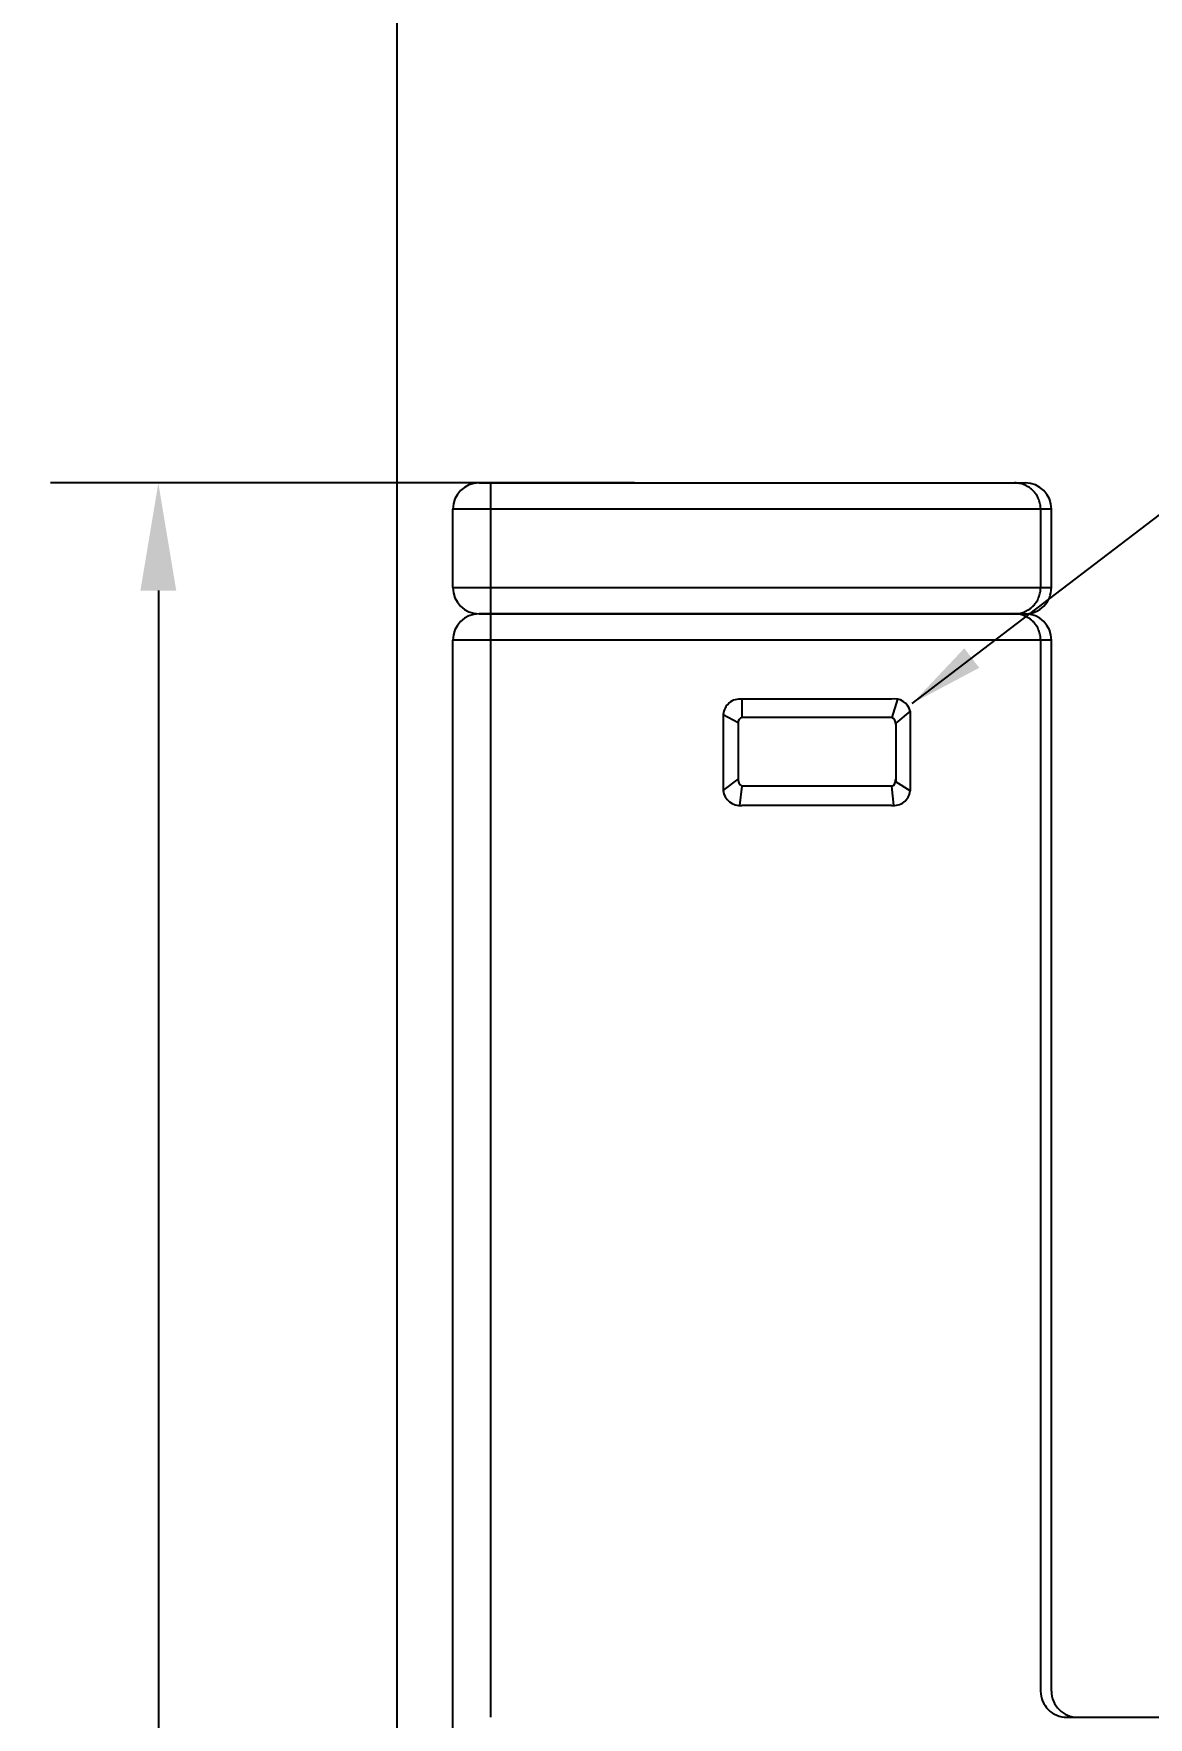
# Model space of a CAD drawing. Extents: x 63834 to 66260, y 58119 to 61549.
# Drawn here: x 64328.7 to 64626.7, y 59471.9 to 59922 of the extents above; entities that cross this region are included whole.
import ezdxf

# ---------------------------------------------------------------- set-up
doc = ezdxf.new("R2010")
doc.units = 0
doc.header["$MEASUREMENT"] = 0
doc.layers.get('0').update_dxf_attribs({"linetype": 'CONTINUOUS'})
doc.layers.get('Defpoints').update_dxf_attribs({"linetype": 'CONTINUOUS'})
for name, color, linetype in [('1', 7, 'CONTINUOUS'), ('Dim', 4, 'CONTINUOUS'), ('FAUCET', 4, 'CONTINUOUS')]:
    doc.layers.add(name, color=color, linetype=linetype)
doc.styles.add('h', font='', dxfattribs={"height": 30})
doc.styles.get("Standard").update_dxf_attribs({"font": 'txt.shx', "bigfont": 'ghs.shx'})
doc.styles.get('h').set_extended_font_data('Haansoft Batang')
doc.dimstyles.new('SERIM', dxfattribs={"dimscale": 10, "dimtxt": 3, "dimasz": 2, "dimexe": 1, "dimexo": 1.5, "dimgap": 1, "dimtad": 1, "dimtoh": 1, "dimdec": 0, "dimdsep": 46, "dimtxsty": 'h', "dimcen": -0.3, "dimclrt": 2, "dimadec": 0, "dimazin": 0, "dimtfac": 1, "dimtdec": 0, "dimtmove": 1, "dimatfit": 3, "dimfxl": 0, "dimtolj": 1, "dimtzin": 0, "dimarcsym": 0})
doc.dimstyles.get("Standard").update_dxf_attribs({"dimtxt": 0.18, "dimasz": 0.18, "dimexe": 0.18, "dimexo": 0.0625, "dimgap": 0.09, "dimtad": 0, "dimtih": 1, "dimtoh": 1, "dimdec": 4, "dimzin": 0, "dimdsep": 46, "dimtxsty": 'Standard', "dimcen": 0.09, "dimadec": 0, "dimazin": 0, "dimtfac": 1, "dimtdec": 4, "dimtofl": 0, "dimtmove": 0, "dimatfit": 0, "dimfxl": 0, "dimtolj": 1, "dimtzin": 0, "dimarcsym": 0})

# ---------------------------------------------------------------- blocks, each defined once
blk = doc.blocks.new('*D10')
at = {"layer": 'Defpoints', "color": 0}
for p in [(64362.07, 59801.9), (64499.41, 59801.9), (64486.07, 59076.9)]:
    blk.add_point(p, dxfattribs=at)
at = {"layer": 'Dim', "color": 0, "lineweight": -2}
for p, q in [((64489.41, 59801.9), (64333.27, 59801.9)), ((64362.07, 59773.1), (64362.07, 59463.4)), ((64362.07, 59105.7), (64362.07, 59415.4)), ((64476.07, 59076.9), (64333.27, 59076.9))]:
    blk.add_line(p, q, dxfattribs=at)
at = {"layer": 'Dim', "color": 0}
for points in [[(64357.27, 59773.1), (64366.87, 59773.1), (64362.07, 59801.9)], [(64357.27, 59105.7), (64366.87, 59105.7), (64362.07, 59076.9)]]:
    blk.add_solid(points, dxfattribs=at)
at = {"layer": 'Dim', "color": 0, "insert": (64362.07, 59439.4), "char_height": 28.8, "attachment_point": 5}
blk.add_mtext('\\A1;725', dxfattribs=at)

msp = doc.modelspace()

# ---------------------------------------------------------------- linework, layer by layer
for p, q in [((64518.08, 59744.09), (64518.08, 59739.22)), ((64559.69, 59744.1), (64558.19, 59739.22)), ((64513.08, 59740), (64517.06, 59737.83)), ((64563.08, 59740.89), (64559.19, 59737.69)), ((64513.08, 59719.63), (64517.04, 59722.74)), ((64517.56, 59715.67), (64518.19, 59720.83)), ((64558.7, 59715.66), (64558.19, 59720.83)), ((64563.08, 59719.54), (64559.19, 59722.03))]:
    msp.add_line(p, q)
for centre, radius, start, end in [((64518.48, 59737.82), 1.43, 101.7858, 186.2046), ((64557.26, 59737.52), 1.94, 354.9548, 61.2904), ((64519.19, 59722.74), 2.16, 172.0736, 242.2832), ((64557.63, 59722.31), 1.58, 290.6327, 10.2856)]:
    msp.add_arc(centre, radius, start, end)
at = {"layer": '1', "color": 7}
for p, q in [((64450.83, 59801.9), (64450.83, 59794.9)), ((64462.34, 59801.91), (64462.34, 59801.9)), ((64463.34, 59801.91), (64462.34, 59801.91)), ((64462.34, 59801.9), (64463.35, 59801.9)), ((64463.63, 59801.91), (64463.34, 59801.91)), ((64463.34, 59801.91), (64463.35, 59801.9)), ((64463.35, 59801.9), (64463.62, 59801.9)), ((64463.74, 59801.91), (64463.74, 59801.9)), ((64470.16, 59801.91), (64465.16, 59801.91)), ((64465.16, 59801.91), (64465.16, 59801.9)), ((64465.16, 59801.9), (64470.16, 59801.9)), ((64470.16, 59801.91), (64470.16, 59801.9)), ((64471.64, 59801.91), (64471.64, 59801.9)), ((64471.71, 59801.91), (64471.71, 59801.9)), ((64471.81, 59801.9), (64473.31, 59801.9)), ((64473.31, 59801.91), (64471.83, 59801.91)), ((64473.31, 59801.91), (64473.31, 59801.9)), ((64475.35, 59801.91), (64473.31, 59801.91)), ((64473.31, 59801.9), (64475.35, 59801.9)), ((64475.35, 59801.91), (64475.35, 59801.9)), ((64475.36, 59801.91), (64475.37, 59801.9)), ((64475.36, 59801.91), (64475.36, 59801.9)), ((64475.52, 59801.91), (64475.52, 59801.9)), ((64475.52, 59801.91), (64475.52, 59801.9)), ((64450.83, 59773.9), (64450.83, 59766.9)), ((64447.83, 59766.9), (64450.83, 59766.9)), ((64450.83, 59766.9), (64447.83, 59766.9)), ((64450.83, 59766.9), (64450.83, 59759.9)), ((64593.83, 59766.9), (64590.96, 59766.9)), ((64450.83, 59759.9), (64440.83, 59759.9)), ((64600.83, 59759.9), (64597.95, 59759.9))]:
    msp.add_line(p, q, dxfattribs=at)
for centre, start, end in [((64447.83, 59794.9), 90, 180), ((64593.83, 59794.9), 0.0236, 90), ((64447.83, 59773.9), 180, 270), ((64593.83, 59773.9), 270, 0.0233), ((64447.83, 59759.9), 90, 180), ((64593.83, 59759.9), 0.0233, 90), ((64604.95, 59478.9), 179.9754, 270), ((64607.83, 59478.9), 179.9754, 270)]:
    msp.add_arc(centre, 7, start, end, dxfattribs=at)
for points, knots in [([(64447.83, 59801.9), (64447.83, 59801.9), (64447.89, 59801.9), (64448.11, 59801.9), (64448.28, 59801.9), (64448.7, 59801.9), (64448.96, 59801.9), (64449.53, 59801.9), (64449.85, 59801.9), (64450.18, 59801.9), (64450.39, 59801.9), (64450.61, 59801.9), (64450.83, 59801.9)], [0, 0, 0, 0, 0.214941, 0.214941, 0.429881, 0.429881, 0.644822, 0.644822, 0.859762, 0.859762, 0.859762, 1, 1, 1, 1]), ([(64450.83, 59801.9), (64455.5, 59801.9), (64460.17, 59801.9), (64483.5, 59801.9), (64502.17, 59801.9), (64529.89, 59801.9), (64538.94, 59801.9), (64547.99, 59801.9)], [0, 0, 0, 0, 0.144103, 0.144103, 0.720515, 0.720515, 1, 1, 1, 1]), ([(64465.16, 59801.91), (64465.1, 59801.91), (64465.04, 59801.91), (64464.75, 59801.91), (64464.51, 59801.91), (64464.18, 59801.91), (64464.09, 59801.91), (64463.93, 59801.91), (64463.86, 59801.91), (64463.78, 59801.91), (64463.76, 59801.91), (64463.74, 59801.91)], [0, 0, 0, 0, 0.115192, 0.115192, 0.579752, 0.579752, 0.774347, 0.774347, 0.935767, 0.935767, 1, 1, 1, 1]), ([(64463.74, 59801.9), (64463.79, 59801.9), (64463.84, 59801.9), (64463.99, 59801.9), (64464.09, 59801.9), (64464.43, 59801.9), (64464.68, 59801.9), (64464.97, 59801.9), (64465.01, 59801.9), (64465.09, 59801.9), (64465.12, 59801.9), (64465.16, 59801.9)], [0, 0, 0, 0, 0.158134, 0.158134, 0.360344, 0.360344, 0.849943, 0.849943, 0.924965, 0.924965, 1, 1, 1, 1]), ([(64471.64, 59801.91), (64471.55, 59801.91), (64471.45, 59801.91), (64471.22, 59801.91), (64471.09, 59801.91), (64470.83, 59801.91), (64470.69, 59801.91), (64470.5, 59801.91), (64470.43, 59801.91), (64470.33, 59801.91), (64470.29, 59801.91), (64470.23, 59801.91), (64470.19, 59801.91), (64470.16, 59801.91)], [0, 0, 0, 0, 0.252096, 0.252096, 0.504251, 0.504251, 0.750353, 0.750353, 0.875135, 0.875135, 0.937565, 0.937565, 1, 1, 1, 1]), ([(64470.16, 59801.9), (64470.21, 59801.9), (64470.26, 59801.9), (64470.53, 59801.9), (64470.74, 59801.9), (64471.08, 59801.9), (64471.21, 59801.9), (64471.45, 59801.9), (64471.55, 59801.9), (64471.64, 59801.9)], [0, 0, 0, 0, 0.096877, 0.096877, 0.486487, 0.486487, 0.741217, 0.741217, 1, 1, 1, 1]), ([(64547.99, 59801.9), (64550.76, 59801.9), (64553.48, 59801.9), (64558.85, 59801.9), (64561.51, 59801.9), (64566.62, 59801.9), (64569.04, 59801.9), (64573.64, 59801.9), (64575.83, 59801.9), (64579.77, 59801.9), (64581.55, 59801.9), (64584.72, 59801.9), (64586.1, 59801.9), (64589.45, 59801.9), (64590.75, 59801.9), (64590.96, 59801.9)], [0, 0, 0, 0, 0.125, 0.125, 0.25, 0.25, 0.375, 0.375, 0.5, 0.5, 0.625, 0.625, 0.75, 0.75, 1, 1, 1, 1]), ([(64450.83, 59794.9), (64448.19, 59794.9), (64445.6, 59794.9), (64441.92, 59794.9), (64440.83, 59794.9), (64440.83, 59794.9)], [0, 0, 0, 0, 0.5, 0.5, 1, 1, 1, 1]), ([(64547.99, 59794.9), (64543.32, 59794.9), (64538.65, 59794.9), (64524.65, 59794.9), (64515.32, 59794.9), (64487.6, 59794.9), (64469.22, 59794.9), (64450.83, 59794.9)], [0, 0, 0, 0, 0.144103, 0.144103, 0.432309, 0.432309, 1, 1, 1, 1]), ([(64597.95, 59794.9), (64597.71, 59794.9), (64596.2, 59794.9), (64592.3, 59794.9), (64590.7, 59794.9), (64587.02, 59794.9), (64584.95, 59794.9), (64580.36, 59794.9), (64577.81, 59794.9), (64572.47, 59794.9), (64569.65, 59794.9), (64563.71, 59794.9), (64560.61, 59794.9), (64554.38, 59794.9), (64551.21, 59794.9), (64547.99, 59794.9)], [0, 0, 0, 0, 0.25, 0.25, 0.375, 0.375, 0.5, 0.5, 0.625, 0.625, 0.75, 0.75, 0.875, 0.875, 1, 1, 1, 1]), ([(64600.83, 59773.9), (64600.83, 59774.81), (64600.83, 59776.48), (64600.83, 59778.79), (64600.83, 59780.68), (64600.83, 59782.19), (64600.83, 59783.71), (64600.83, 59785.58), (64600.83, 59788.15), (64600.83, 59791.33), (64600.83, 59793.65), (64600.83, 59794.9)], [0, 0, 0, 0, 0.129786, 0.239701, 0.329745, 0.399916, 0.455194, 0.546129, 0.668242, 0.821532, 1, 1, 1, 1]), ([(64440.83, 59773.9), (64440.83, 59773.9), (64441.92, 59773.9), (64445.6, 59773.9), (64448.19, 59773.9), (64450.83, 59773.9)], [0, 0, 0, 0, 0.5, 0.5, 1, 1, 1, 1]), ([(64450.83, 59773.9), (64455.5, 59773.9), (64460.17, 59773.9), (64483.5, 59773.9), (64502.17, 59773.9), (64529.89, 59773.9), (64538.94, 59773.9), (64547.99, 59773.9)], [0, 0, 0, 0, 0.144103, 0.144103, 0.720515, 0.720515, 1, 1, 1, 1]), ([(64547.99, 59773.9), (64551.21, 59773.9), (64554.38, 59773.9), (64560.61, 59773.9), (64563.71, 59773.9), (64569.65, 59773.9), (64572.47, 59773.9), (64577.81, 59773.9), (64580.36, 59773.9), (64584.95, 59773.9), (64587.02, 59773.9), (64590.7, 59773.9), (64592.3, 59773.9), (64596.2, 59773.9), (64597.71, 59773.9), (64597.95, 59773.9)], [0, 0, 0, 0, 0.125, 0.125, 0.25, 0.25, 0.375, 0.375, 0.5, 0.5, 0.625, 0.625, 0.75, 0.75, 1, 1, 1, 1]), ([(64450.83, 59766.9), (64455.5, 59766.9), (64460.17, 59766.9), (64483.5, 59766.9), (64502.17, 59766.9), (64529.89, 59766.9), (64538.94, 59766.9), (64547.99, 59766.9)], [0, 0, 0, 0, 0.144103, 0.144103, 0.720515, 0.720515, 1, 1, 1, 1]), ([(64547.99, 59766.9), (64531.8, 59766.9), (64515.6, 59766.9), (64483.22, 59766.9), (64467.03, 59766.9), (64450.83, 59766.9)], [0, 0, 0, 0, 0.5, 0.5, 1, 1, 1, 1]), ([(64547.99, 59766.9), (64553.53, 59766.9), (64559.03, 59766.9), (64566.63, 59766.9), (64569.1, 59766.9), (64573.71, 59766.9), (64575.85, 59766.9), (64579.79, 59766.9), (64581.61, 59766.9), (64584.75, 59766.9), (64586.11, 59766.9), (64588.36, 59766.9), (64589.24, 59766.9), (64590.48, 59766.9), (64590.85, 59766.9), (64590.96, 59766.9)], [0, 0, 0, 0, 0.25, 0.25, 0.375, 0.375, 0.5, 0.5, 0.625, 0.625, 0.75, 0.75, 0.875, 0.875, 1, 1, 1, 1]), ([(64590.96, 59766.9), (64590.75, 59766.9), (64589.45, 59766.9), (64586.1, 59766.9), (64584.72, 59766.9), (64581.55, 59766.9), (64579.77, 59766.9), (64575.83, 59766.9), (64573.64, 59766.9), (64569.04, 59766.9), (64566.62, 59766.9), (64561.51, 59766.9), (64558.85, 59766.9), (64553.48, 59766.9), (64550.76, 59766.9), (64547.99, 59766.9)], [0, 0, 0, 0, 0.25, 0.25, 0.375, 0.375, 0.5, 0.5, 0.625, 0.625, 0.75, 0.75, 0.875, 0.875, 1, 1, 1, 1]), ([(64440.83, 59471.9), (64440.83, 59478.56), (64440.83, 59485.23), (64440.83, 59518.56), (64440.83, 59545.23), (64440.83, 59634.56), (64440.83, 59697.23), (64440.83, 59759.9)], [0, 0, 0, 0, 0.069444, 0.069444, 0.347222, 0.347222, 1, 1, 1, 1]), ([(64547.99, 59759.9), (64543.32, 59759.9), (64538.65, 59759.9), (64524.65, 59759.9), (64515.32, 59759.9), (64487.6, 59759.9), (64469.22, 59759.9), (64450.83, 59759.9)], [0, 0, 0, 0, 0.144103, 0.144103, 0.432309, 0.432309, 1, 1, 1, 1]), ([(64597.95, 59759.9), (64597.83, 59759.9), (64597.4, 59759.9), (64595.96, 59759.9), (64594.93, 59759.9), (64592.31, 59759.9), (64590.74, 59759.9), (64587.08, 59759.9), (64584.97, 59759.9), (64580.38, 59759.9), (64577.9, 59759.9), (64572.54, 59759.9), (64569.66, 59759.9), (64560.83, 59759.9), (64554.43, 59759.9), (64547.99, 59759.9)], [0, 0, 0, 0, 0.125, 0.125, 0.25, 0.25, 0.375, 0.375, 0.5, 0.5, 0.625, 0.625, 0.75, 0.75, 1, 1, 1, 1]), ([(64597.95, 59759.9), (64597.95, 59718.9), (64597.95, 59677.9), (64597.95, 59584.23), (64597.95, 59531.57), (64597.95, 59478.9)], [0, 0, 0, 0, 0.437721, 0.437721, 1, 1, 1, 1]), ([(64600.83, 59478.9), (64600.83, 59483.96), (64600.83, 59493.77), (64600.83, 59508.05), (64600.83, 59521.44), (64600.83, 59533.94), (64600.83, 59545.56), (64600.83, 59556.28), (64600.83, 59565.51), (64600.83, 59573.34), (64600.83, 59579.9), (64600.83, 59585.91), (64600.83, 59591.38), (64600.83, 59596.35), (64600.83, 59601.18), (64600.83, 59606.77), (64600.83, 59613.52), (64600.83, 59621.6), (64600.83, 59630.56), (64600.83, 59640.42), (64600.83, 59651.16), (64600.83, 59662.8), (64600.83, 59674.95), (64600.83, 59687.56), (64600.83, 59700.58), (64600.83, 59714.34), (64600.83, 59728.86), (64600.83, 59744.13), (64600.83, 59754.56), (64600.83, 59759.9)], [0, 0, 0, 0, 0.053975, 0.10479, 0.152444, 0.196938, 0.238272, 0.276444, 0.311457, 0.336749, 0.360091, 0.381481, 0.40092, 0.418408, 0.434628, 0.452479, 0.478033, 0.50676, 0.538661, 0.573736, 0.611983, 0.653405, 0.698, 0.741667, 0.788, 0.837, 0.888667, 0.943, 1, 1, 1, 1]), ([(64440.83, 59374.65), (64440.83, 59396.32), (64440.83, 59402.98), (64440.83, 59430.4), (64440.83, 59451.15), (64440.83, 59471.9)], [0, 0, 0, 0, 0.243167, 0.243167, 1, 1, 1, 1]), ([(64604.95, 59471.9), (64611.76, 59471.9), (64618.56, 59471.9), (64638.69, 59471.9), (64652.02, 59471.9), (64691.98, 59471.9), (64718.62, 59471.9), (64798.5, 59471.9), (64851.69, 59471.9), (64917.87, 59471.9), (64931.1, 59471.9), (64957.17, 59471.9), (64970.03, 59471.9), (64995.41, 59471.9), (65007.93, 59471.9), (65026.44, 59471.9), (65032.52, 59471.9), (65044.51, 59471.9), (65050.43, 59471.9), (65062.02, 59471.9), (65067.66, 59471.9), (65078.43, 59471.9), (65083.51, 59471.9), (65093.01, 59471.9), (65097.45, 59471.9), (65105.67, 59471.9), (65109.48, 59471.9), (65119.65, 59471.9), (65124.83, 59471.9), (65130.18, 59471.9), (65131.53, 59471.9), (65133.33, 59471.9), (65133.8, 59471.9), (65133.83, 59471.9)], [0.0305719, 0.0305719, 0.0305719, 0.0305719, 0.0625039, 0.0625039, 0.1250078, 0.1250078, 0.2500156, 0.2500156, 0.5000312, 0.5000312, 0.5625352, 0.5625352, 0.6250391, 0.6250391, 0.687543, 0.687543, 0.7187949, 0.7187949, 0.7500469, 0.7500469, 0.7812988, 0.7812988, 0.8125508, 0.8125508, 0.8438027, 0.8438027, 0.8750547, 0.8750547, 0.9375586, 0.9375586, 0.9688105, 0.9688105, 1, 1, 1, 1])]:
    msp.add_open_spline(points, degree=3, knots=knots, dxfattribs=at)
for points, degree in [([(64590.96, 59801.9), (64592.87, 59801.9), (64593.83, 59801.9), (64593.83, 59801.9)], 3), ([(64440.83, 59773.9), (64440.83, 59780.9), (64440.83, 59787.9), (64440.83, 59794.9)], 3), ([(64450.83, 59794.9), (64450.83, 59784.4), (64450.83, 59773.9)], 2), ([(64600.83, 59794.9), (64600.83, 59794.9), (64599.87, 59794.9), (64597.95, 59794.9)], 3), ([(64597.95, 59794.9), (64597.95, 59787.9), (64597.95, 59780.9), (64597.95, 59773.9)], 3), ([(64597.95, 59773.9), (64599.87, 59773.9), (64600.83, 59773.9), (64600.83, 59773.9)], 3), ([(64590.96, 59766.9), (64592.87, 59766.9), (64593.83, 59766.9), (64593.83, 59766.9)], 3), ([(64450.83, 59759.9), (64450.83, 59615.9), (64450.83, 59471.9)], 2)]:
    msp.add_open_spline(points, degree=degree, dxfattribs=at)
for points, weights in [([(64597.95, 59794.9), (64597.95, 59801.9), (64590.96, 59801.9)], [1, 0.707106790928, 0.999999980517]), ([(64590.96, 59766.9), (64597.95, 59766.9), (64597.95, 59773.9)], [1, 0.707106781187, 1]), ([(64597.95, 59759.9), (64597.95, 59766.9), (64590.96, 59766.9)], [1, 0.707106781187, 1])]:
    msp.add_rational_spline(points, weights, degree=2, dxfattribs=at)
at = {"layer": 'Dim', "color": 0}
msp.add_line((64425.84, 60600.73), (64425.84, 58950.9), dxfattribs=at)
at = {"layer": 'FAUCET', "color": 0}
for p, q in [((64558.08, 59744.09), (64518.08, 59744.09)), ((64513.08, 59740), (64513.08, 59719.63)), ((64517.06, 59737.83), (64517.06, 59722.44)), ((64558.19, 59739.22), (64518.19, 59739.22)), ((64563.08, 59740.89), (64563.08, 59719.54)), ((64559.19, 59737.69), (64559.19, 59722.03)), ((64558.19, 59720.83), (64518.19, 59720.83)), ((64558.08, 59715.7), (64518.08, 59715.7))]:
    msp.add_line(p, q, dxfattribs=at)
for centre, radius, start, end in [((64517.56, 59739.62), 4.5, 83.4475, 175.1994), ((64558.91, 59739.89), 4.29, 13.4659, 101.1835), ((64517.56, 59720.19), 4.52, 187.1369, 276.583), ((64558.7, 59720.07), 4.41, 261.8824, 353.179)]:
    msp.add_arc(centre, radius, start, end, dxfattribs=at)

# ---------------------------------------------------------------- dimensions: what is measured, and where the dimension line sits
at = {"layer": 'Dim', "color": 0}
dim = msp.add_linear_dim(base=(64362.07, 59801.9), p1=(64486.07, 59076.9), p2=(64499.41, 59801.9), angle=90, dimstyle='Standard', override={"dimscale": 160, "dimgap": 0.06, "dimdec": 0, "dimatfit": 3}, dxfattribs=at)
dim.commit()
dim.dimension.update_dxf_attribs({"geometry": '*D10', "text_midpoint": (64362.07, 59439.4)})

# ---------------------------------------------------------------- leaders
msp.add_leader([(64563.63, 59742.95), (64648.63, 59807.81), (64668.63, 59807.81)], dimstyle='SERIM', override={"dimse1": 1}, dxfattribs=at)

doc.saveas('drawing.dxf')
